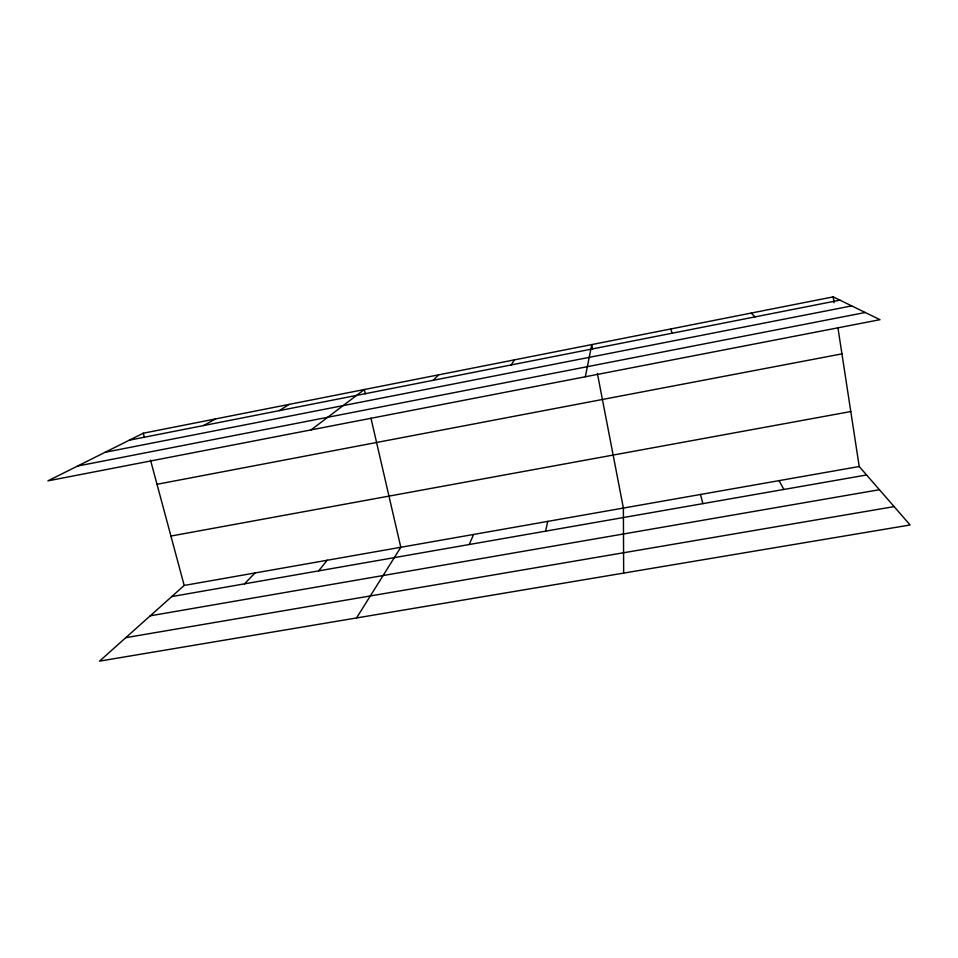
<?xml version="1.0" encoding="UTF-8"?>
<svg xmlns="http://www.w3.org/2000/svg" width="958" height="958" viewBox="0 0 958 958"><rect width="100%" height="100%" fill="white"/><g stroke="black" fill="none" stroke-linecap="round" stroke-linejoin="round"><path stroke-width="1.44" d="M585.326 376.769L591.793 344.581L592.631 348.916M545.557 531.163L547.772 521.38M469.204 544.527L473.599 534.456M356.544 617.958L400.803 547.281L370.95 418.155M511.189 364.938L514.482 359.849M318.667 570.86L327.217 560.238M244.494 583.841L255.032 572.956M433.1 380.326L438.68 374.829M859.218 466.51L184.199 585.446L99.536 661.128L910.1 524.972L859.218 466.51L837.903 327.564M311.134 429.879L364.327 389.523L365.321 393.822M279.281 410.635L289.196 404.372M203.551 425.568L215.538 418.933M143.281 433.208L47.9 480.868L880.007 319.685L833.185 296.872L143.281 433.208L144.43 437.471M129.306 440.189L839.938 300.165M105.117 452.284L851.71 305.901M77.586 466.043L865.254 312.5M157.016 484.293L841.938 353.873M170.919 536.049L850.788 411.545M171.745 596.583L866.595 474.976M150.226 615.814L879.42 489.718M125.797 637.657L894.125 506.614M751.096 313.098L755.179 316.859M779.07 480.629L783.895 489.454M670.648 328.989L672.169 333.216M150.526 460.175L184.199 585.446M700.466 494.472L702.861 503.633M597.385 373.476L623.383 508.063L623.658 573.088M833.185 296.872L834.083 302.716"/></g></svg>
